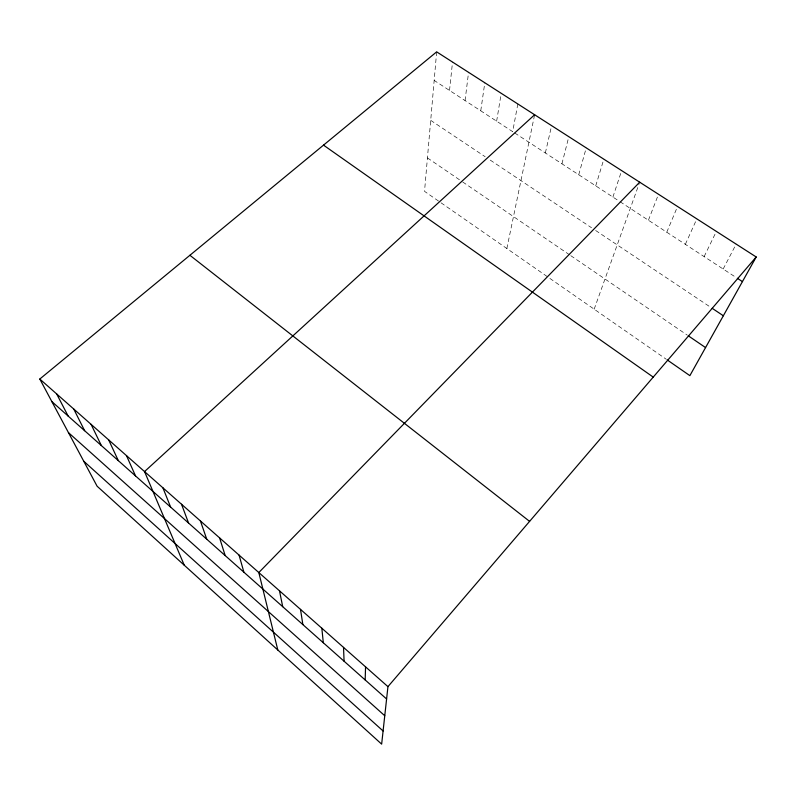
<?xml version="1.0" encoding="UTF-8"?>
<svg xmlns="http://www.w3.org/2000/svg" width="796" height="796" viewBox="0 0 796 796"><rect width="100%" height="100%" fill="white"/><g stroke="black" fill="none" stroke-linecap="round" stroke-linejoin="round"><path stroke-width="0.6" stroke-dasharray="3.98 2.98" d="M436.656 51.859L424.527 191.339L547.927 277.058M449.531 90.436L452.526 62.048M465.063 100.575L468.565 72.346M480.754 110.813L484.804 82.764M496.634 121.181L501.221 93.311M517.828 103.968L512.684 131.658L434.168 80.416M506.853 248.521L534.375 115.947M545.34 152.961L551.628 125.659M561.936 163.807L568.822 136.703M578.732 174.762L586.224 147.877M595.726 185.856L603.836 159.18M612.91 197.07L621.656 170.613M594.174 309.176L639.278 183.329M648.422 220.243L658.501 194.264M666.769 232.223L677.545 206.492M685.336 244.342L696.838 218.88M704.132 256.611L716.37 231.417M723.166 269.028L736.161 244.113M514.713 132.982L619.039 201.07M620.064 201.736L736.35 277.635M430.706 120.345L485.192 156.732M490.227 160.096L591.557 227.756M595.637 230.482L711.206 307.654M427.432 157.916L461.65 181.249M462.675 181.946L569.767 254.979M570.782 255.675L687.326 335.146M549.857 278.401L666.401 359.354"/><path stroke-width="1.19" d="M365.175 679.953L365.553 666.849M756.2 256.979L387.95 686.64L381.652 744.141L97.102 486.207L39.8 379.035L436.656 51.859L756.2 256.979L689.873 375.652L667.416 360.061M639.695 182.194L258.819 572.543L277.814 650.014M534.623 114.753L144.544 471.58L184.264 565.22M737.365 278.301L742.439 281.605M712.221 308.331L723.345 315.763M688.331 335.832L705.555 347.583M323.514 145.141L653.237 377.115M189.906 255.287L529.599 521.38M39.8 379.035L387.95 686.64M51.859 401.592L386.597 698.987M68.436 432.596L384.757 715.743M83.729 461.202L383.095 730.987M56.645 393.92L68.148 416.059M73.729 409.015L84.645 430.716M91.062 424.318L101.371 445.581M108.634 439.85L118.335 460.645M126.464 455.601L135.529 475.918M162.891 487.789L170.633 507.112M181.518 504.246L188.562 523.042M200.413 520.942L206.741 539.19M219.587 537.877L225.178 555.578M239.059 555.081L243.884 572.195M279.495 590.811L282.709 606.691M300.5 609.368L302.858 624.581M321.833 628.223L323.315 642.76M343.524 647.377L344.081 661.217"/></g></svg>
